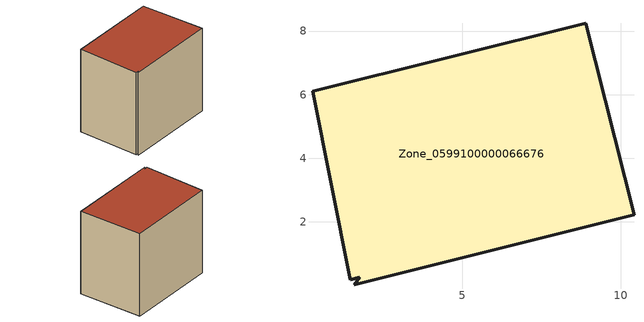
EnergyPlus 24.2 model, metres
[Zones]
Zone_0599100000066676
 floor ground (C_G): 1.79,0.25 1.48,0.17 0.29,6.1 8.9,8.24 10.41,2.22 1.61,0.02 z0
 wall outside (C_F): 8.9,8.24 0.29,6.1 1.48,0.17 1.79,0.25 1.61,0.02 10.41,2.22 8.9,8.24 z0:8.08
 roof outside (C_R): 1.48,0.17 1.79,0.25 1.61,0.02 10.41,2.22 8.9,8.24 0.29,6.1 z8.08
[BUILDING]
Pand.0599100000066676: North Axis=0; Terrain=City; Loads Convergence Tolerance Value=0.04; Temperature Convergence Tolerance Value=0.4; Solar Distribution=FullExterior; Maximum Number of Warmup Days=25; Minimum Number of Warmup Days=1
[Site:Location]
Rotterdam.The.Hague.AP_ZH_NLD Design_Conditions: Latitude=51.96; Longitude=4.45; Time Zone=1; Elevation=-4.5
[SITE:GROUNDTEMPERATURE:BUILDINGSURFACE]
18, 18, 18, 18, 18, 18, 18, 18, 18, 18, 18, 18
[MATERIAL] Thermal Absorptance=0.9; Solar Absorptance=0.7; Visible Absorptance=0.7
Name | Roughness | Thickness | Conductivity | Density | Specific Heat
G.TI.1946-1964 | MediumSmooth | 0.15 | 1 | 540 | 1210
F.TI.1946-1964 | Rough | 0.3 | 0.857143 | 1920 | 840
R.TI.1946-1964 | MediumRough | 0.2 | 0.277778 | 1500 | 1000
[CONSTRUCTION]
C_G: G.TI.1946-1964
C_F: F.TI.1946-1964
C_R: R.TI.1946-1964
[ZONE]
Zone_0599100000066676: Type=1; Multiplier=1; Ceiling Height=Autocalculate; Volume=Autocalculate; Floor Area=autocalculate; Part of Total Floor Area=Yes
[ZONEINFILTRATION:DESIGNFLOWRATE]
Infil_Zone_0599100000066676: Zone or ZoneList or Space or SpaceList=Zone_0599100000066676; Schedule=AlwaysOn; Design Flow Rate Calculation Method=Flow/Area; Flow Rate per Floor Area=0.003; Constant Term Coefficient=1; Temperature Term Coefficient=0; Velocity Term Coefficient=0; Velocity Squared Term Coefficient=0
[HVACTEMPLATE:ZONE:IDEALLOADSAIRSYSTEM]
Zone_0599100000066676: Maximum Heating Supply Air Temperature=50; Minimum Cooling Supply Air Temperature=13; Maximum Heating Supply Air Humidity Ratio=0.0156; Minimum Cooling Supply Air Humidity Ratio=0.0077; Heating Limit=NoLimit; Cooling Limit=NoLimit; Dehumidification Control Type=ConstantSensibleHeatRatio; Cooling Sensible Heat Ratio=0.7; Dehumidification Setpoint=60; Humidification Control Type=None; Humidification Setpoint=30; Outdoor Air Method=None; Outdoor Air Flow Rate per Person=0.00944; Outdoor Air Flow Rate per Zone Floor Area=0; Outdoor Air Flow Rate per Zone=0; Demand Controlled Ventilation Type=None; Outdoor Air Economizer Type=NoEconomizer; Heat Recovery Type=None; Sensible Heat Recovery Effectiveness=0.7; Latent Heat Recovery Effectiveness=0.65
[ZONECONTROL:THERMOSTAT]
ThermostatControl_Zone_0599100000066676: Zone or ZoneList=Zone_0599100000066676; Control Type Schedule=DualSetpointControlType; Control 1=Thermostat_Zone_0599100000066676; Temperature Difference Between Cutout And Setpoint=0
[THERMOSTATSETPOINT:DUALSETPOINT]
Thermostat_Zone_0599100000066676: Heating Setpoint Temperature Schedule=HeatingSetpoint_Zone_0599100000066676; Cooling Setpoint Temperature Schedule=CoolingSetpoint_Zone_0599100000066676
[SCHEDULE:COMPACT]
HeatingSetpoint_Zone_0599100000066676: Through: 12/31, For: AllDays, Until: 24:00, 21
CoolingSetpoint_Zone_0599100000066676: Through: 12/31, For: AllDays, Until: 24:00, 24
DualSetpointControlType: Through: 12/31, For: AllDays, Until: 24:00, 4
AlwaysOn: Through: 12/31, For: AllDays, Until: 24:00, 1
